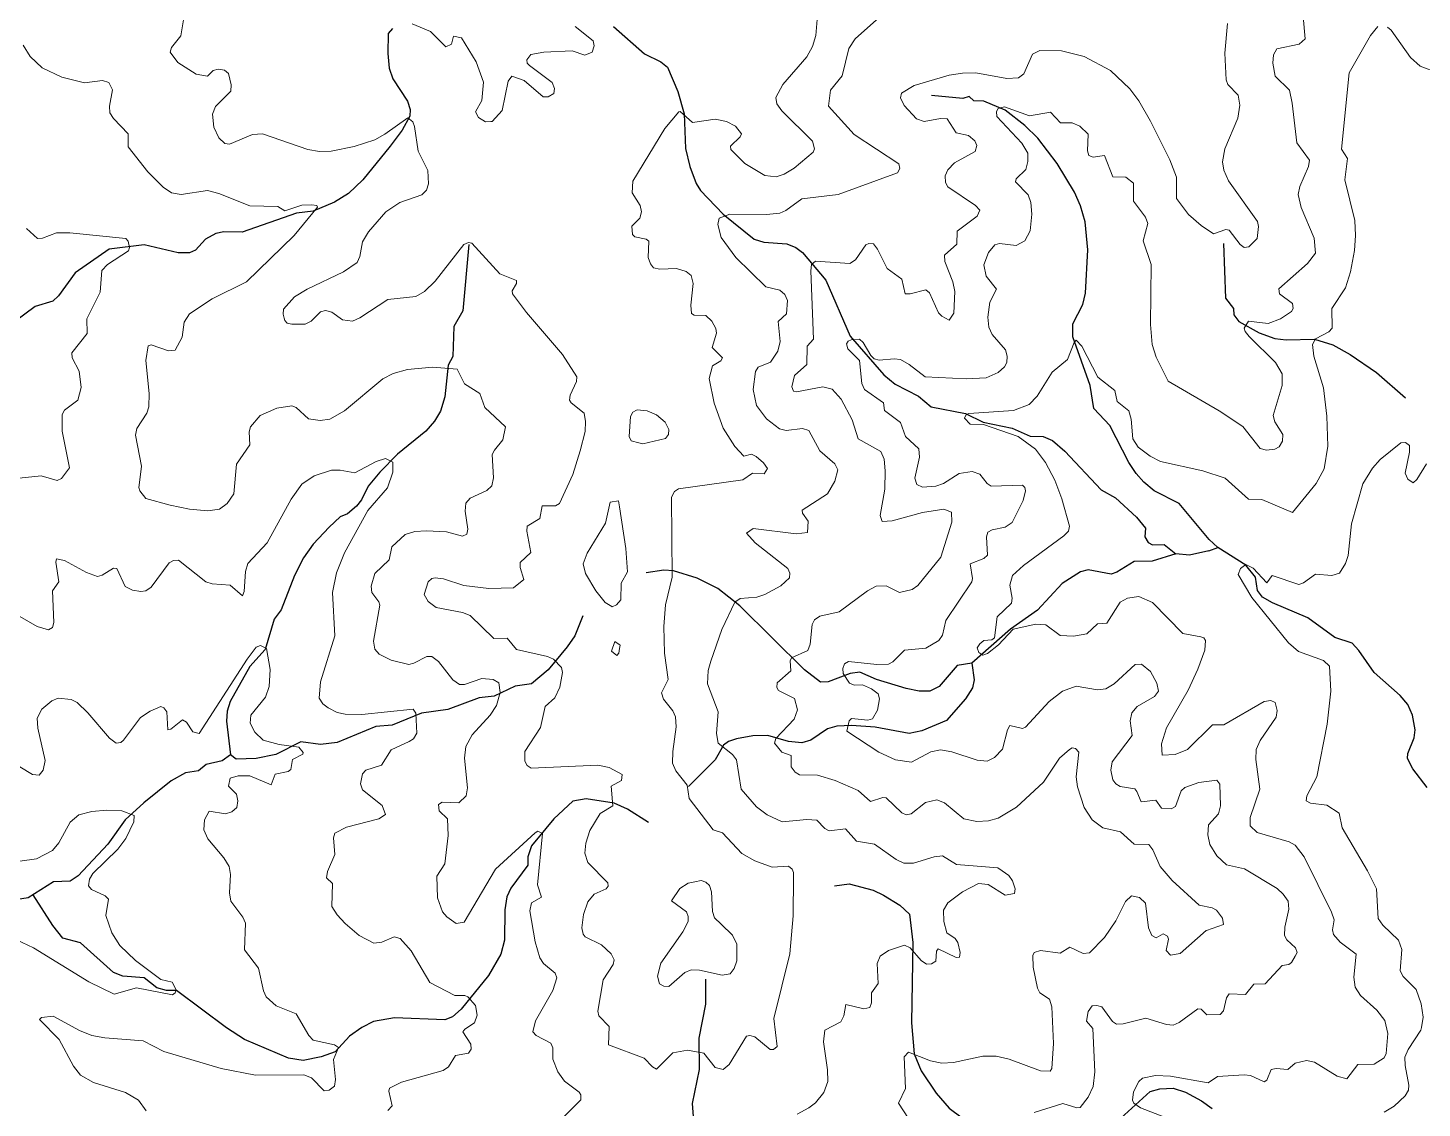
# Model space of a CAD drawing. Header units: feet. Extents: x -72 to 1107026, y -16 to 8357890.
# Drawn here: x 773143 to 794043, y 8257046 to 8273233 of the extents above; entities that cross this region are included whole.
import ezdxf

# ---------------------------------------------------------------- set-up
doc = ezdxf.new("R2010")
doc.units = ezdxf.units.FT
doc.header["$LTSCALE"] = 10
doc.header["$MEASUREMENT"] = 0
doc.layers.add('CURVAS_PERU_500_PSAD-18', color=23, linetype='CONTINUOUS', lineweight=5)
doc.layers.add('Hidrografia-IGN-QUEBRADAS', color=151, linetype='CONTINUOUS', lineweight=25)

msp = doc.modelspace()

# ---------------------------------------------------------------- linework, layer by layer
at = {"layer": 'CURVAS_PERU_500_PSAD-18'}
msp.add_line((789735, 8261829), (789767, 8261792), dxfattribs=at)
for points in [[(792237, 8273690), (792292, 8273070), (792202, 8272988), (791863, 8272917), (791817, 8272830), (791807, 8272705), (791842, 8272510), (792053, 8272301), (792097, 8272106), (792165, 8271511), (792353, 8271252), (792342, 8271154), (792208, 8270858), (792187, 8270735), (792230, 8270541), (792423, 8270080), (792445, 8269858), (792327, 8269700), (791897, 8269321), (791904, 8269248), (792102, 8269101), (792110, 8269027), (792087, 8268984), (791921, 8268874), (791734, 8268803), (791439, 8268836), (791378, 8268731), (791389, 8268684), (791453, 8268607), (791843, 8268219), (791944, 8268048), (791947, 8267876), (791809, 8267423), (791834, 8267328), (791957, 8267140), (791950, 8267042), (791898, 8266957), (791836, 8266918), (791712, 8266904), (791616, 8266930), (791356, 8267260), (791001, 8267495), (790235, 8267941), (790058, 8268300), (789996, 8268490), (789972, 8268789), (789982, 8269688), (789861, 8270041), (789933, 8270304), (789898, 8270397), (789719, 8270636), (789716, 8270907), (789601, 8270997), (789405, 8271001), (789281, 8271323), (789113, 8271294), (789048, 8271323), (789027, 8271393), (789037, 8271640), (788912, 8271760), (788799, 8271811), (788625, 8271810), (788473, 8271971), (788156, 8271913), (787783, 8272049), (787687, 8272024), (787664, 8271981), (787668, 8271907), (788042, 8271506), (788131, 8271356), (788133, 8271232), (788102, 8271111), (787960, 8270972), (787946, 8270926), (788136, 8270732), (788178, 8270615), (788192, 8270441), (788169, 8270192), (788087, 8270041), (787956, 8269974), (787708, 8270001), (787636, 8269983), (787542, 8269868), (787474, 8269681), (787507, 8269511), (787662, 8269319), (787562, 8269122), (787535, 8268899), (787547, 8268749), (787600, 8268638), (787796, 8268411), (787824, 8268316), (787819, 8268217), (787782, 8268152), (787690, 8268068), (787508, 8267988), (787209, 8267973), (786592, 8268005), (786356, 8268189), (786225, 8268262), (786127, 8268276), (785903, 8268256), (785831, 8268275), (785777, 8268326), (785663, 8268520), (785607, 8268568), (785484, 8268558), (785438, 8268538), (785415, 8268496), (785436, 8268426), (785611, 8268250), (785645, 8267904), (785682, 8267812), (785969, 8267616), (785986, 8267501), (786225, 8267320), (786298, 8267111), (786498, 8266924), (786510, 8266802), (786438, 8266485), (786467, 8266393), (786555, 8266352), (786754, 8266364), (786871, 8266407), (787102, 8266554), (787298, 8266585), (787415, 8266546), (787521, 8266407), (787583, 8266367), (788055, 8266380), (788090, 8266347), (788098, 8266298), (788064, 8266153), (787898, 8265819), (787794, 8265751), (787598, 8265713), (787534, 8265675), (787515, 8265604), (787530, 8265332), (787475, 8265283), (787270, 8265200), (787303, 8264982), (787291, 8264934), (786906, 8264351), (786856, 8264132), (786798, 8264052), (786605, 8263939), (786284, 8263910), (786108, 8263735), (786043, 8263699), (785868, 8263691), (785447, 8263740), (785385, 8263703), (785362, 8263633), (785367, 8263558), (785462, 8263413), (785528, 8263382), (785652, 8263387), (785790, 8263328), (785888, 8263252), (785909, 8263181), (785881, 8263010), (785806, 8262881), (785736, 8262860), (785489, 8262884), (785455, 8262850), (785418, 8262693), (785899, 8262378), (786149, 8262267), (786391, 8262232), (786677, 8262385), (786823, 8262415), (786995, 8262384), (787375, 8262259), (787523, 8262246), (787635, 8262300), (787755, 8262426), (787826, 8262716), (787862, 8262780), (788053, 8262735), (788098, 8262754), (788454, 8263137), (788650, 8263292), (788859, 8263368), (789179, 8263313), (789302, 8263327), (789429, 8263405), (789740, 8263694), (789836, 8263697), (789970, 8263589), (790068, 8263415), (790090, 8263293), (790033, 8263214), (789774, 8263064), (789692, 8262971), (789666, 8262850), (789697, 8262629), (789397, 8262233), (789378, 8262111), (789407, 8261965), (789454, 8261906), (789515, 8261863), (789735, 8261829)], [(775482, 8273384), (775437, 8273115), (775297, 8272940), (775274, 8272871), (775393, 8272714), (775665, 8272537), (775836, 8272508), (775922, 8272594), (775994, 8272612), (776093, 8272599), (776149, 8272551), (776193, 8272382), (776185, 8272283), (775958, 8272054), (775910, 8271940), (775929, 8271743), (776004, 8271586), (776095, 8271500), (776167, 8271488), (776510, 8271636), (776658, 8271646), (777342, 8271409), (777515, 8271382), (777690, 8271387), (778033, 8271454), (778342, 8271555), (778495, 8271638), (778839, 8271885), (778913, 8271826), (778939, 8271756), (778993, 8271386), (779137, 8271095)], [(778905, 8273293), (779181, 8273178), (779409, 8272950), (779495, 8272991), (779524, 8273110), (779642, 8273086), (779864, 8272725), (779974, 8272420), (779950, 8272147), (779853, 8271974), (779898, 8271889), (780004, 8271825), (780085, 8271830)], [(780085, 8271830), (780104, 8271831), (780253, 8271993), (780342, 8272432), (780398, 8272509), (780583, 8272442), (780867, 8272200), (780941, 8272201), (781025, 8272252), (781039, 8272324), (781003, 8272416), (780663, 8272670), (780630, 8272706), (780624, 8272754), (780683, 8272832), (780879, 8272871), (781303, 8272889), (781490, 8272823), (781602, 8272871), (781633, 8272964), (781618, 8273037), (781346, 8273255)], [(782413, 8270068), (782242, 8270102), (782208, 8270138), (782195, 8270260), (782317, 8270380), (782342, 8270476), (782322, 8270573), (782203, 8270762), (782210, 8270937), (782693, 8271726), (782899, 8271976), (782923, 8271980), (783105, 8271813), (783446, 8271866), (783617, 8271829), (783749, 8271759), (783839, 8271644), (783820, 8271598), (783678, 8271458), (783682, 8271412), (783892, 8271199), (784191, 8271020), (784362, 8271000), (784481, 8271040), (784630, 8271132), (784917, 8271373), (784936, 8271418), (784906, 8271536), (784444, 8271991), (784372, 8272093), (784353, 8272190), (784461, 8272385), (784821, 8272801), (784905, 8272954), (784957, 8273121), (784981, 8273419)], [(785863, 8273353), (785546, 8273071), (785451, 8272925), (785349, 8272513), (785177, 8272302), (785146, 8272061), (785528, 8271633), (786197, 8271195), (786216, 8271127), (786179, 8271063), (785289, 8270736), (784744, 8270673), (784505, 8270495), (784415, 8270454), (784216, 8270435), (783666, 8270441), (783506, 8270383), (783488, 8270286), (783537, 8270093), (783758, 8269792), (784203, 8269353), (784416, 8269302), (784491, 8269237), (784532, 8269147), (784513, 8268950), (784389, 8268832), (784418, 8268535), (784385, 8268390), (784273, 8268226), (784090, 8268148), (784051, 8268086), (784013, 8267815), (784064, 8267573), (784213, 8267373), (784412, 8267223), (784508, 8267200), (784756, 8267228), (784851, 8267200), (785015, 8266894), (785241, 8266698), (785284, 8266610), (785241, 8266442), (785128, 8266249), (784752, 8266008), (784757, 8265963), (784842, 8265841), (784830, 8265670), (784660, 8265652), (784015, 8265733), (783917, 8265663), (784046, 8265519), (784535, 8265130), (784566, 8265063), (784558, 8264990), (784430, 8264873), (784188, 8264742), (784071, 8264701), (783822, 8264683), (783742, 8264625), (783544, 8264217), (783379, 8263745), (783340, 8263601), (783332, 8263402), (783490, 8262983), (783467, 8262660), (783493, 8262514), (783707, 8262344), (783768, 8262266), (783834, 8261824), (784065, 8261563), (784225, 8261442), (784449, 8261334), (784820, 8261370), (784969, 8261362), (785090, 8261237), (785155, 8261202), (785399, 8261230), (785566, 8261046), (785834, 8261002), (786159, 8260770), (786272, 8260716), (786420, 8260714), (786730, 8260812), (786853, 8260826), (787063, 8260696), (787684, 8260647), (787750, 8260601)], [(790806, 8259706), (790810, 8259709), (791066, 8259798), (791049, 8259894), (790960, 8260013), (790895, 8260049), (790700, 8260089), (790294, 8260459), (790115, 8260667), (790005, 8260918), (789946, 8260998), (789725, 8261000), (789523, 8261185), (789258, 8261247), (789097, 8261364), (788976, 8261552), (788875, 8261861), (788855, 8262009), (788896, 8262381), (788847, 8262434), (788799, 8262443), (788755, 8262419), (788610, 8262288), (788368, 8261931), (787964, 8261558), (787686, 8261392), (787542, 8261353), (787367, 8261341), (787173, 8261383), (786884, 8261620), (786769, 8261664), (786600, 8261624), (786382, 8261457), (786311, 8261440), (786244, 8261472), (786010, 8261696), (785961, 8261701), (785774, 8261641), (785587, 8261803), (785244, 8261953), (784982, 8262036), (784708, 8262039), (784646, 8262079), (784587, 8262160), (784584, 8262330), (784445, 8262382), (784336, 8262516), (784356, 8262586), (784630, 8262876), (784679, 8263015), (784635, 8263182), (784393, 8263305), (784368, 8263347), (784376, 8263421), (784580, 8263599), (784571, 8263747), (784588, 8263793), (784835, 8263905), (784870, 8263997), (784902, 8264295), (784934, 8264362), (785016, 8264418), (785307, 8264481), (785727, 8264795), (785858, 8264866), (786007, 8264871), (786208, 8264774), (786401, 8264819), (786483, 8264875), (786828, 8265303), (786994, 8265828), (786987, 8265976), (786876, 8266019), (786556, 8265969), (786097, 8265846), (785951, 8265836), (785921, 8265926), (785987, 8266320), (785995, 8266595), (785978, 8266769), (785931, 8266884), (785587, 8267077), (785500, 8267362), (785333, 8267669), (785200, 8267817), (785058, 8267856), (784667, 8267779), (784618, 8267788), (784594, 8267856), (784637, 8268023), (784820, 8268191), (784823, 8268464), (784922, 8268568), (784878, 8269592), (784892, 8269689), (784948, 8269738), (785466, 8269701), (785549, 8269755), (785702, 8269982), (785747, 8270004), (785820, 8269997), (785881, 8269919), (786024, 8269628), (786242, 8269465), (786293, 8269250), (786367, 8269249), (786606, 8269310), (786661, 8269261), (786792, 8268965), (786846, 8268913), (786956, 8268855), (787023, 8268959), (787038, 8269283), (787011, 8269430), (786887, 8269730), (786883, 8269829), (787070, 8269992), (787076, 8270186), (787374, 8270412), (787413, 8270499), (787348, 8270571), (786935, 8270850), (786898, 8270915), (786893, 8271014), (786932, 8271105), (787036, 8271213), (787342, 8271379), (787368, 8271471), (787337, 8271539), (787242, 8271620), (787057, 8271660), (786924, 8271868), (786825, 8271877), (786580, 8271832), (786464, 8271871), (786277, 8272071), (786226, 8272184), (786237, 8272256), (786428, 8272369), (786956, 8272522), (787154, 8272554), (787353, 8272561), (787820, 8272476), (787994, 8272484), (788071, 8272544), (788205, 8272838), (788314, 8272896), (788637, 8272887), (788977, 8272806), (789374, 8272596), (789662, 8272320), (789795, 8272139), (789971, 8271836), (790259, 8271254), (790360, 8270998), (790362, 8270675), (790541, 8270437), (790729, 8270272), (790917, 8270148), (791102, 8270214), (791149, 8270202), (791317, 8269986), (791375, 8269942), (791448, 8269954), (791573, 8270077), (791592, 8270259), (791576, 8270332), (791143, 8270943), (791070, 8271101), (791049, 8271224), (791086, 8271419), (791279, 8271881), (791312, 8272077), (791288, 8272224), (791130, 8272384), (791106, 8272453), (791086, 8272853), (791126, 8273300)], [(793380, 8273256), (793270, 8273120), (792949, 8272560)], [(794346, 8273380), (794365, 8273232), (794416, 8273119), (794733, 8272839), (794735, 8272741), (794650, 8272619), (794581, 8272594), (794306, 8272589), (794133, 8272614), (794016, 8272658), (793867, 8272788), (793581, 8273198), (793523, 8273244)], [(774810, 8266382), (774844, 8266665), (774756, 8267131), (774778, 8267228), (774928, 8267458), (774957, 8267553), (774961, 8267752), (774913, 8268250), (774946, 8268470), (774993, 8268483), (775253, 8268394), (775349, 8268405), (775457, 8268599), (775487, 8268822), (775566, 8268946), (775904, 8269174), (776419, 8269427), (777136, 8270124), (777485, 8270548), (777476, 8270569), (777402, 8270583), (777252, 8270578), (776994, 8270490), (776892, 8270556), (776469, 8270568), (776004, 8270750), (775835, 8270795), (775442, 8270735), (775296, 8270761), (775173, 8270847), (774943, 8271076), (774648, 8271448), (774649, 8271643), (774425, 8271876), (774372, 8271960), (774366, 8272059), (774410, 8272304), (774357, 8272415), (774264, 8272444), (773992, 8272410), (773653, 8272496), (773359, 8272632), (773179, 8272804), (773073, 8272973)], [(792949, 8272560), (792833, 8271416), (792927, 8271275), (792887, 8270954), (793033, 8270347), (793046, 8270123), (793028, 8269899), (792968, 8269579), (792896, 8269340), (792691, 8269030), (792693, 8268733), (792643, 8268678), (792445, 8268573), (792398, 8268489), (792418, 8268316), (792566, 8267839), (792614, 8267417), (792631, 8266967), (792575, 8266623), (792455, 8266404), (792100, 8265973), (791639, 8266168), (791442, 8266173), (791089, 8266487), (790756, 8266593), (790122, 8266736), (789966, 8266813), (789786, 8266949), (789708, 8267074), (789682, 8267372), (789647, 8267492), (789473, 8267632), (789437, 8267799), (789184, 8268000), (788943, 8268465), (788859, 8268555), (788826, 8268520), (788727, 8268264), (788499, 8268072), (788271, 8267714), (788152, 8267587), (787920, 8267501), (787247, 8267453), (787203, 8267429), (787184, 8267386), (787269, 8267297), (787467, 8267291), (787986, 8267110), (788246, 8266919), (788397, 8266720), (788540, 8266456), (788644, 8266175), (788755, 8265765), (788744, 8265692), (788671, 8265623), (788070, 8265175), (787903, 8265026), (787865, 8264882), (787900, 8264686), (787890, 8264612), (787672, 8264410), (787633, 8264091), (787594, 8264064), (787471, 8264054), (787414, 8264005), (787375, 8263942), (787399, 8263874), (787459, 8263831), (787528, 8263859), (787691, 8263987), (787912, 8264222), (788253, 8264296), (788402, 8264289), (788619, 8264128), (788819, 8264116), (789015, 8264151), (789176, 8264303), (789318, 8264313), (789516, 8264628), (789626, 8264688), (789798, 8264710), (790003, 8264622), (790455, 8264158), (790724, 8264110), (790771, 8264094), (790798, 8264055), (790785, 8263906), (790682, 8263624), (790535, 8263307), (790210, 8262744), (790138, 8262506), (790148, 8262334), (790343, 8262343), (790526, 8262422), (790900, 8262788), (791071, 8262791), (791676, 8263141), (791774, 8263156), (791839, 8263123), (791869, 8263004), (791856, 8262905), (791615, 8262556), (791557, 8262419), (791553, 8262269), (791612, 8261824), (791468, 8261399), (791464, 8261276), (791571, 8261176), (792049, 8261034), (792138, 8260987), (792277, 8260813), (792686, 8259984), (792723, 8259865), (792701, 8259717), (792713, 8259645), (792815, 8259535), (793056, 8259355), (793020, 8259007), (793041, 8258859), (793122, 8258734), (793363, 8258516), (793484, 8258358), (793514, 8258227)], [(779137, 8271095), (779150, 8270897), (779120, 8270802), (779049, 8270733), (778719, 8270617), (778511, 8270478), (778249, 8270177), (778158, 8270028), (778121, 8269807), (778079, 8269717), (777873, 8269577), (777331, 8269318), (777140, 8269201), (776973, 8269017), (776968, 8268943), (776986, 8268883)], [(773122, 8270227), (773286, 8270078), (773360, 8270083), (773571, 8270162), (773770, 8270164), (774614, 8270076), (774646, 8270037), (774666, 8269940), (774650, 8269894), (774337, 8269689), (774254, 8269596), (774229, 8269275), (774026, 8268875), (774031, 8268651), (773800, 8268362), (773807, 8268288), (773914, 8268090), (773941, 8267842), (773892, 8267652), (773692, 8267503), (773655, 8267439), (773659, 8267190), (773767, 8266640)], [(776986, 8268883), (776997, 8268847), (777029, 8268810), (777102, 8268791), (777300, 8268793), (777388, 8268840), (777532, 8268977), (777603, 8268999), (777698, 8268973), (777860, 8268856), (778007, 8268838), (778121, 8268887), (778538, 8269162), (778958, 8269208), (779087, 8269283), (779251, 8269437), (779680, 8269988), (779748, 8270016), (779796, 8270007), (780216, 8269547), (780469, 8269448), (780466, 8269401), (780402, 8269294), (780410, 8269246), (780619, 8268966), (781158, 8268341), (781374, 8268006), (781367, 8267932), (781272, 8267728), (781262, 8267654), (781287, 8267612), (781481, 8267459), (781504, 8267337), (781497, 8267187), (781423, 8266897), (781310, 8266539), (781113, 8266108), (781050, 8266073), (780853, 8266073), (780817, 8265881), (780628, 8265765), (780623, 8265691), (780681, 8265374)], [(784618, 8260510), (784618, 8260579), (784601, 8260625), (784543, 8260671), (784299, 8260658), (784041, 8260750), (783845, 8260860), (783554, 8261169), (783416, 8261215), (783055, 8261687), (783024, 8261883), (782855, 8262099), (782808, 8262214), (782809, 8262388), (782860, 8262759), (782852, 8262909), (782810, 8262999), (782671, 8263176), (782639, 8263269), (782739, 8263468), (782684, 8263863), (782678, 8264263), (782700, 8264587), (782799, 8265000), (782793, 8266199), (782836, 8266288), (782898, 8266327), (783863, 8266463), (784005, 8266560), (784179, 8266552), (784228, 8266632), (784172, 8266714), (784059, 8266812), (783993, 8266846), (783877, 8266815), (783740, 8266960), (783567, 8267234), (783433, 8267611), (783354, 8267977), (783404, 8268168), (783531, 8268246), (783555, 8268287), (783400, 8268444), (783467, 8268656), (783458, 8268730), (783397, 8268838), (783306, 8268923), (783132, 8268930), (783092, 8268955), (783080, 8269079), (783115, 8269402), (783088, 8269522), (783009, 8269581), (782866, 8269628), (782617, 8269618), (782520, 8269638), (782474, 8269696), (782443, 8269791), (782451, 8270038), (782413, 8270068)], [(779614, 8263392), (779512, 8263463), (779298, 8263740), (779200, 8263815), (779126, 8263815), (778928, 8263711), (778855, 8263695), (778587, 8263756), (778410, 8263847), (778345, 8263922), (778322, 8264044), (778419, 8264584), (778406, 8264632), (778300, 8264770), (778289, 8264869), (778345, 8265058), (778561, 8265263), (778600, 8265456), (778799, 8265642), (778943, 8265684), (779117, 8265697), (779417, 8265683), (779658, 8265618), (779723, 8265647), (779738, 8265719), (779696, 8265990), (779709, 8266113), (779775, 8266186), (780024, 8266302), (780097, 8266369), (780123, 8266490), (780105, 8266838), (780136, 8266906), (780265, 8267058), (780305, 8267257), (779995, 8267546), (779920, 8267754), (779687, 8267899), (779580, 8268120), (779207, 8268149), (778834, 8268113), (778618, 8268052), (778463, 8267972), (777888, 8267492), (777672, 8267369), (777523, 8267350), (777351, 8267375), (777167, 8267542), (777098, 8267567), (776876, 8267535), (776626, 8267423), (776482, 8267253), (776461, 8267182), (776469, 8266983), (776272, 8266696), (776232, 8266251), (776133, 8266108), (776014, 8266019), (775842, 8265998), (775568, 8266023), (775274, 8266082), (774913, 8266183), (774819, 8266296), (774806, 8266344), (774810, 8266382)], [(782266, 8267503), (782212, 8267474), (782176, 8267409), (782157, 8267112), (782188, 8267045), (782302, 8267015)], [(782302, 8267015), (782360, 8266999), (782699, 8267081), (782744, 8267139), (782752, 8267213), (782696, 8267323), (782564, 8267436), (782425, 8267492), (782277, 8267509), (782266, 8267503)], [(794032, 8258253), (794058, 8258411), (794028, 8258609), (793954, 8258821), (793761, 8259016), (793712, 8259102), (793738, 8259424), (793688, 8259563), (793454, 8259787), (793382, 8259889), (793359, 8260333), (793227, 8260603), (792844, 8261248), (792801, 8261464), (792615, 8261586), (792368, 8261616), (792306, 8261652), (792315, 8261725), (792467, 8262012), (792618, 8262797), (792676, 8263294), (792654, 8263667), (792567, 8263753), (792190, 8263886), (792039, 8264016), (791491, 8264698), (791288, 8265041), (791323, 8265132), (791402, 8265191), (791510, 8265135), (791716, 8264916), (791796, 8265026), (792196, 8264892), (792266, 8264915), (792443, 8265049), (792691, 8265025), (792806, 8265061), (792897, 8265209), (792936, 8265328), (792983, 8265799), (793156, 8266401), (793297, 8266636), (793415, 8266765), (793725, 8267017), (793796, 8267021), (793854, 8266975), (793856, 8266877), (793788, 8266560), (793827, 8266470), (793908, 8266416), (793962, 8266466), (794107, 8266698)], [(773023, 8264411), (773283, 8264263), (773451, 8264215), (773513, 8264249), (773532, 8264321), (773510, 8264795), (773609, 8264933), (773562, 8265229), (773574, 8265275), (773694, 8265253), (774022, 8265071), (774187, 8265014), (774259, 8265032), (774429, 8265136), (774477, 8265132), (774604, 8264864), (774713, 8264806), (774837, 8264788), (774911, 8264799), (774993, 8264854), (775259, 8265216), (775325, 8265251), (775399, 8265255), (775809, 8264931), (775904, 8264902), (776177, 8264884), (776358, 8264720), (776385, 8264788), (776405, 8265088), (776438, 8265207), (776728, 8265515), (777091, 8266171), (777252, 8266394), (777436, 8266521), (777697, 8266604), (777822, 8266606), (778043, 8266566), (778365, 8266735), (778506, 8266782), (778613, 8266726), (778613, 8266577), (778532, 8266342), (778238, 8266002), (777890, 8265367), (777769, 8265065), (777709, 8264772), (777744, 8264125), (777528, 8263434), (777511, 8263187), (777565, 8263104), (777643, 8263042), (777778, 8262976), (777900, 8262949), (778149, 8262946), (778918, 8263022), (778960, 8262962), (778975, 8262664), (778922, 8262581), (778860, 8262540), (778588, 8262414), (778444, 8262184), (778208, 8262109), (778160, 8262053), (778130, 8261907), (778160, 8261814), (778453, 8261582), (778504, 8261445), (778404, 8261379), (777920, 8261255), (777743, 8261165), (777725, 8261094), (777745, 8260846), (777636, 8260594), (777618, 8260498), (777709, 8260414), (777701, 8260067), (777779, 8259940), (777898, 8259812), (778108, 8259635), (778329, 8259520), (778451, 8259531), (778633, 8259613), (778726, 8259590), (778888, 8259401), (779170, 8258929), (779543, 8258734), (779692, 8258734), (779736, 8258711), (779854, 8258584), (779879, 8258438), (779838, 8258322), (779691, 8258229), (779663, 8258188), (779785, 8258003), (779786, 8257929), (779746, 8257868), (779553, 8257836), (779448, 8257667), (779368, 8257609), (778743, 8257434), (778564, 8257346), (778553, 8257299), (778604, 8257082), (778538, 8257008)], [(773767, 8266640), (773649, 8266479), (773582, 8266450), (773344, 8266521), (772823, 8266466), (772590, 8266595), (772555, 8266404), (772045, 8266036), (772270, 8265763), (772347, 8265634), (772398, 8265467), (772471, 8264998), (772563, 8264815)], [(781898, 8264560), (781798, 8264623), (781657, 8264798), (781504, 8265056), (781467, 8265200), (781525, 8265364), (781802, 8265809), (781872, 8266124), (781996, 8266148), (782010, 8266056)], [(782010, 8266056), (782106, 8265432), (782134, 8265083), (782037, 8264911), (782034, 8264662), (781969, 8264588), (781901, 8264558), (781898, 8264560)], [(780681, 8265374), (780521, 8265223), (780523, 8265148), (780580, 8264967), (780425, 8264844), (780051, 8264830), (779680, 8264876), (779371, 8264977), (779247, 8264993), (779199, 8264984), (779145, 8264933), (779086, 8264744), (779145, 8264637), (779266, 8264549), (779657, 8264475), (779772, 8264427), (780130, 8264081), (780328, 8264087), (780469, 8263920), (780931, 8263813), (781023, 8263774), (781140, 8263647), (781158, 8263575), (781116, 8263355), (781044, 8263196), (780897, 8263063), (780827, 8262747), (780595, 8262392), (780591, 8262245), (780626, 8262179), (780687, 8262140), (781685, 8262187), (781856, 8262151), (782054, 8262046), (782040, 8261953), (781888, 8261871), (781911, 8261577), (781723, 8261460), (781569, 8261204), (781506, 8261014), (781493, 8260865), (781538, 8260724), (781835, 8260423), (781840, 8260374), (781814, 8260333), (781633, 8260250), (781536, 8260136), (781473, 8259947), (781446, 8259749), (781465, 8259651), (781495, 8259612), (781741, 8259492), (781888, 8259357), (781932, 8259269), (781915, 8259197), (781765, 8258968), (781686, 8258500), (781703, 8258428), (781855, 8258267), (781846, 8257994), (782384, 8257793), (782504, 8257666), (782568, 8257632), (782812, 8257876), (783033, 8257912), (783278, 8257871), (783445, 8257656), (783564, 8257625), (783658, 8257699), (783918, 8258125), (783966, 8258134), (784038, 8258113), (784271, 8257926), (784319, 8257922), (784377, 8257968), (784324, 8258387), (784566, 8259356), (784615, 8259929), (784618, 8260510)], [(776788, 8261892), (776852, 8262049), (777046, 8262092), (777084, 8262122), (777110, 8262268), (777263, 8262350), (777270, 8262373), (777207, 8262455), (776910, 8262496), (776669, 8262560), (776544, 8262679), (776475, 8262812), (776483, 8262934), (776707, 8263202), (776762, 8263366), (776773, 8263616), (776721, 8263935), (776632, 8263976), (776564, 8263952), (776430, 8263771), (775709, 8262661), (775617, 8262682), (775522, 8262828), (775461, 8262865), (775287, 8262725), (775243, 8262714), (775224, 8262986), (775181, 8263046), (775135, 8263063), (774974, 8262996), (774830, 8262897), (774575, 8262560), (774538, 8262526), (774465, 8262516), (774365, 8262587), (774044, 8262970), (773880, 8263124), (773791, 8263169), (773595, 8263189), (773503, 8263150), (773350, 8263023), (773284, 8262891), (773290, 8262741), (773402, 8262255), (773372, 8262109), (773312, 8262033), (773214, 8262045), (773021, 8262160)], [(782014, 8263935), (782004, 8263861), (781970, 8263830), (781893, 8263891), (781941, 8264039), (782007, 8263993)], [(782007, 8263993), (782020, 8263984), (782014, 8263935)], [(781152, 8256888), (781434, 8257170), (781434, 8257244), (781409, 8257286), (781188, 8257449), (781088, 8257592), (781013, 8257777), (781010, 8257951), (780983, 8258020), (780762, 8258134), (780711, 8258187), (780753, 8258355), (781014, 8258810), (781073, 8259000), (781045, 8259068), (780874, 8259214), (780818, 8259296), (780749, 8259536), (780670, 8260004), (780693, 8260122), (780842, 8260205), (780781, 8260393), (780856, 8261163), (780790, 8261194), (780746, 8261173), (780152, 8260626), (779683, 8259830), (779565, 8259812), (779421, 8259910), (779358, 8259987), (779286, 8260199), (779272, 8260521), (779394, 8260708), (779444, 8261129), (779435, 8261379), (779311, 8261500), (779298, 8261598), (779356, 8261632), (779604, 8261621), (779711, 8261723), (779734, 8261844), (779688, 8262291), (779707, 8262465), (779803, 8262639), (780072, 8262935), (780170, 8263079), (780221, 8263272), (780203, 8263419), (780120, 8263470), (779946, 8263486), (779688, 8263394), (779614, 8263392)], [(774914, 8257004), (774799, 8257166), (774605, 8257278), (774129, 8257430), (773934, 8257540), (773825, 8257676), (773611, 8258072), (773316, 8258375), (773346, 8258405), (773521, 8258424), (773916, 8258208), (774101, 8258133), (774297, 8258097), (774870, 8258053), (775179, 8257892), (776043, 8257640), (776557, 8257538), (777281, 8257543), (777397, 8257502), (777587, 8257307), (777660, 8257317), (777738, 8257377), (777756, 8257474), (777723, 8257772), (777798, 8257955), (777738, 8257996), (777422, 8258064), (777354, 8258135), (777165, 8258457), (776866, 8258580), (776717, 8258711), (776677, 8258802), (776602, 8259143), (776392, 8259420), (776403, 8259817), (776363, 8259907), (776185, 8260147), (776168, 8260271), (776182, 8260545), (776159, 8260667), (776083, 8260796), (775840, 8261082), (775780, 8261218), (775793, 8261366), (775862, 8261497), (776105, 8261457), (776199, 8261488), (776273, 8261553), (776292, 8261650), (776272, 8261748), (776151, 8261871), (776175, 8261989), (776293, 8262026), (776468, 8262023), (776788, 8261892)], [(789767, 8261792), (789833, 8261633), (790052, 8261661), (790135, 8261540), (790281, 8261530), (790346, 8261567), (790433, 8261799), (790485, 8261852), (790696, 8261927), (790968, 8261958), (791010, 8261899), (791021, 8261574), (790989, 8261455), (790840, 8261290), (790829, 8261141), (790861, 8260995), (790966, 8260826), (791113, 8260691), (791379, 8260631), (791871, 8260335), (791962, 8260250), (792034, 8260148), (792046, 8260025), (791987, 8259756), (791982, 8259632), (792016, 8259566), (792145, 8259448), (792170, 8259379), (792138, 8259322)], [(772888, 8259606), (773226, 8259446), (774057, 8258936), (774439, 8258751), (774771, 8258847), (775310, 8258743), (775351, 8258771), (775365, 8258817), (775305, 8258933), (775137, 8258974), (774758, 8259259), (774524, 8259485), (774403, 8259673), (774310, 8259932), (774351, 8260175), (774301, 8260229), (774096, 8260321), (774053, 8260379), (774065, 8260477), (774116, 8260563), (774492, 8260928), (774613, 8261087), (774731, 8261335), (774734, 8261433), (774550, 8261499), (774326, 8261512), (774102, 8261492), (773909, 8261440), (773777, 8261329), (773608, 8261023), (773513, 8260908), (773271, 8260779), (773025, 8260746)], [(787750, 8260601), (787846, 8260534), (787904, 8260452), (787943, 8260334), (787934, 8260261), (787791, 8260237), (787540, 8260398), (787394, 8260414), (787151, 8260286), (786933, 8260120), (786869, 8260014), (786872, 8259840), (786920, 8259672), (787042, 8259587), (787083, 8259526), (787116, 8259380), (787106, 8259306), (787060, 8259302), (786791, 8259432), (786764, 8259397), (786753, 8259248), (786690, 8259210), (786616, 8259204), (786533, 8259258), (786370, 8259447), (786282, 8259487), (786046, 8259406), (785921, 8259324), (785873, 8259212), (785888, 8258913), (785787, 8258774), (785790, 8258625), (785766, 8258555), (785674, 8258534), (785406, 8258599), (785374, 8258427), (785331, 8258338), (785090, 8258212), (785071, 8258040), (785130, 8257619), (785133, 8257444), (785075, 8257281), (784948, 8257127), (784851, 8257048), (784675, 8256954)], [(783534, 8259802), (783705, 8259636), (783772, 8259503), (783769, 8259255), (783730, 8259136), (783671, 8259057), (783550, 8259038), (783209, 8259114), (783084, 8259118), (782993, 8259079), (782749, 8258867), (782676, 8258871), (782610, 8258907), (782581, 8259025), (782629, 8259218), (782962, 8259686), (783039, 8259842), (783042, 8259916), (783015, 8259985), (782789, 8260152), (782916, 8260337), (783040, 8260419), (783143, 8260439)], [(783143, 8260439), (783235, 8260456), (783306, 8260434), (783361, 8260384), (783390, 8260289), (783407, 8259990), (783437, 8259895), (783534, 8259802)], [(786345, 8256890), (786193, 8257118), (786301, 8257340), (786278, 8257814), (786343, 8257884), (786675, 8257752), (786846, 8257717), (787020, 8257730), (787460, 8257826), (787659, 8257825), (787853, 8257777), (788323, 8257606), (788470, 8257599), (788495, 8257639), (788518, 8258013), (788492, 8258562), (788459, 8258680), (788312, 8258774), (788279, 8258841), (788215, 8259159), (788207, 8259334), (788228, 8259377), (788322, 8259406), (788619, 8259368), (788760, 8259460), (788961, 8259363), (789056, 8259374), (789282, 8259605), (789454, 8259851), (789599, 8260141), (789687, 8260225), (789809, 8260204), (789897, 8260119), (789944, 8259748), (789993, 8259634), (790056, 8259597), (790164, 8259656), (790227, 8259624), (790241, 8259577), (790205, 8259406), (790271, 8259339), (790417, 8259363), (790806, 8259706)], [(792138, 8259322), (792086, 8259229), (792047, 8259199), (791943, 8259184), (791692, 8258907), (791522, 8258903), (791398, 8258749), (791152, 8258758), (791110, 8258698), (791066, 8258503), (791015, 8258451), (790818, 8258442), (790729, 8258528), (790683, 8258535), (790401, 8258329), (790309, 8258291), (790210, 8258298), (789901, 8258394), (789563, 8258308), (789464, 8258304), (789400, 8258342), (789240, 8258563), (789169, 8258586), (789095, 8258577), (789039, 8258496), (789013, 8258350), (789108, 8258241), (789135, 8257592), (789112, 8257369), (789036, 8257212), (788917, 8257053), (788868, 8257048), (788656, 8257117), (788227, 8256981)], [(793514, 8258227), (793529, 8258164), (793506, 8257866), (793472, 8257800), (793326, 8257706), (793082, 8257700), (792913, 8257487), (792770, 8257525), (792430, 8257734), (792308, 8257757), (792138, 8257720), (792028, 8257624), (791854, 8257641), (791782, 8257627), (791716, 8257467), (791676, 8257440), (791473, 8257534), (791374, 8257547), (790976, 8257521), (790835, 8257425), (790269, 8257523), (790045, 8257535), (789851, 8257495), (789795, 8257446), (789717, 8257290), (789704, 8257167), (789724, 8257122), (789824, 8257048), (790196, 8256904)], [(793475, 8256986), (793624, 8257076), (793788, 8257230), (793837, 8257317), (793846, 8257391), (793788, 8257685), (793786, 8257809), (793832, 8257925), (794026, 8258216), (794032, 8258253)]]:
    msp.add_lwpolyline(points, dxfattribs=at)
at = {"layer": 'Hidrografia-IGN-QUEBRADAS'}
msp.add_line((790844, 8265398), (790979, 8265449), dxfattribs=at)
for points in [[(781923, 8273256), (782387, 8272842), (782632, 8272722), (782729, 8272642), (782885, 8272280), (782979, 8271945), (783003, 8271425), (783064, 8271158), (783163, 8270900), (783227, 8270797), (783567, 8270443), (784031, 8270065), (784173, 8270021), (784519, 8269997), (784657, 8269942), (784757, 8269867), (785107, 8269454), (785468, 8268613), (785974, 8268035), (786142, 8267893), (786496, 8267713), (786686, 8267553), (787196, 8267457), (787462, 8267327), (787897, 8267235), (788168, 8267113), (788365, 8267111), (788501, 8267051), (788689, 8266890), (789231, 8266313), (789447, 8266192), (789760, 8265903), (789899, 8265736), (789889, 8265608), (789938, 8265523), (790003, 8265489), (790177, 8265493), (790353, 8265350)], [(778609, 8273223), (778545, 8273150), (778538, 8272851), (778561, 8272627), (778615, 8272468), (778835, 8272134), (778874, 8272009), (778871, 8271910), (778752, 8271701), (778574, 8271460), (778162, 8270955), (777949, 8270750), (777739, 8270620), (777418, 8270485), (777172, 8270456), (776355, 8270171), (776082, 8270176), (775962, 8270150), (775808, 8270068), (775655, 8269903), (775568, 8269861), (775394, 8269861), (774888, 8269980), (774362, 8269916), (773853, 8269564), (773603, 8269220), (773517, 8269138), (773254, 8269058), (772296, 8268355)], [(794117, 8261852), (793905, 8262131), (793826, 8262286), (793829, 8262360), (793922, 8262592), (793940, 8262716), (793899, 8262936), (793831, 8263096), (793715, 8263227), (793322, 8263575), (793097, 8263905), (792994, 8264013), (792734, 8264099), (792331, 8264395), (791802, 8264618), (791650, 8264703), (791577, 8264804), (791548, 8265000), (791401, 8265181), (790979, 8265449), (790849, 8265566), (790403, 8266104), (790025, 8266295), (789872, 8266424), (789759, 8266557), (789646, 8266722), (789360, 8267277), (789120, 8267529), (789069, 8267874), (788807, 8268603), (788809, 8268800), (788959, 8269087), (788998, 8269258), (789031, 8269906), (788993, 8270328), (788922, 8270568), (788830, 8270773), (788573, 8271201), (788285, 8271579), (788088, 8271770), (787791, 8272000), (787471, 8272137), (787322, 8272139), (787251, 8272205), (787156, 8272175), (786688, 8272219)], [(779751, 8269988), (779663, 8268993), (779527, 8268758), (779513, 8268309), (779445, 8268177), (779395, 8267705), (779329, 8267491), (779239, 8267341), (779111, 8267188), (778682, 8266844), (778420, 8266576), (778245, 8266364), (778145, 8266163), (778068, 8266065), (777936, 8265949), (777822, 8265906), (777658, 8265752), (777420, 8265495), (777276, 8265291), (777138, 8265025), (776938, 8264512), (776834, 8264374), (776702, 8263919), (776468, 8263661), (776174, 8263139), (776132, 8262995), (776120, 8262846), (776179, 8262338)], [(791066, 8270001), (791096, 8269184), (791218, 8269029), (791221, 8268931), (791297, 8268834), (791601, 8268664), (791833, 8268579), (792004, 8268559), (792431, 8268568), (792707, 8268483), (792967, 8268339), (793358, 8268070), (793792, 8267688)], [(790353, 8265350), (789998, 8265240), (789727, 8265235), (789469, 8265077), (789380, 8265046), (789037, 8265110), (788922, 8265082), (788647, 8264906), (788278, 8264507), (787871, 8264224), (787294, 8263711)], [(790844, 8265398), (790555, 8265334), (790353, 8265350)], [(787294, 8263711), (787074, 8263680), (786804, 8263362), (786666, 8263293), (786505, 8263294), (786309, 8263333), (785864, 8263467), (785613, 8263580), (785472, 8263560), (785140, 8263432), (785025, 8263429), (784784, 8263613), (783815, 8264572), (783486, 8264832), (783176, 8264987), (782820, 8265096), (782675, 8265108), (782413, 8265069)], [(781464, 8264424), (781341, 8264124), (781229, 8263958), (780940, 8263614), (780694, 8263404), (780447, 8263370), (780131, 8263221), (779908, 8263195), (779440, 8263020), (779045, 8262963), (778605, 8262786), (778357, 8262763), (777780, 8262525), (777532, 8262494), (777237, 8262535), (776858, 8262345), (776566, 8262284), (776267, 8262273), (776179, 8262338)], [(787294, 8263711), (787327, 8263464), (787305, 8263344), (787196, 8263178), (786914, 8262853), (786542, 8262700), (786354, 8262661), (785842, 8262756), (785492, 8262780), (785270, 8262768), (785132, 8262730), (784881, 8262560), (784743, 8262518), (784543, 8262538), (784235, 8262629), (784012, 8262622), (783766, 8262580), (783646, 8262538), (783569, 8262483), (783448, 8262265), (783047, 8261864)], [(776179, 8262338), (776058, 8262250), (775814, 8262197), (775703, 8262100), (775507, 8262070), (775289, 8261948), (774879, 8261621), (774603, 8261367), (774344, 8261000), (773899, 8260527), (773775, 8260446), (773527, 8260438), (773149, 8260197), (772804, 8260143)], [(782445, 8261324), (782133, 8261528), (781930, 8261613), (781510, 8261678), (781314, 8261647), (781025, 8261383), (780694, 8260975), (780637, 8260810), (780638, 8260686), (780385, 8260342), (780322, 8260212), (780292, 8260019), (780289, 8259564), (780233, 8259354), (780047, 8259035), (779640, 8258527), (779507, 8258416), (779391, 8258369), (778641, 8258398), (778322, 8258346), (778148, 8258256), (777966, 8258124), (777750, 8257887), (777542, 8257812), (777272, 8257761), (777052, 8257795), (776390, 8258073), (776121, 8258247), (775369, 8258810), (775219, 8258806), (775075, 8258846), (774888, 8259000), (774566, 8259025), (774427, 8259078), (773931, 8259525), (773669, 8259594), (773517, 8259780), (773224, 8260244)], [(785234, 8260375), (785454, 8260407), (785812, 8260310), (785971, 8260239), (786212, 8260089), (786358, 8259953), (786409, 8259528), (786388, 8258325), (786427, 8257858), (786536, 8257605), (786757, 8257272), (786956, 8257046), (787150, 8256902)], [(783300, 8258976), (783301, 8258604), (783203, 8258094), (783207, 8257623), (783099, 8257114), (783116, 8256918)], [(789525, 8256895), (789965, 8257294), (790110, 8257333), (790310, 8257347), (790494, 8257284), (790735, 8257153), (790897, 8257040)]]:
    msp.add_lwpolyline(points, dxfattribs=at)

doc.saveas('drawing.dxf')
